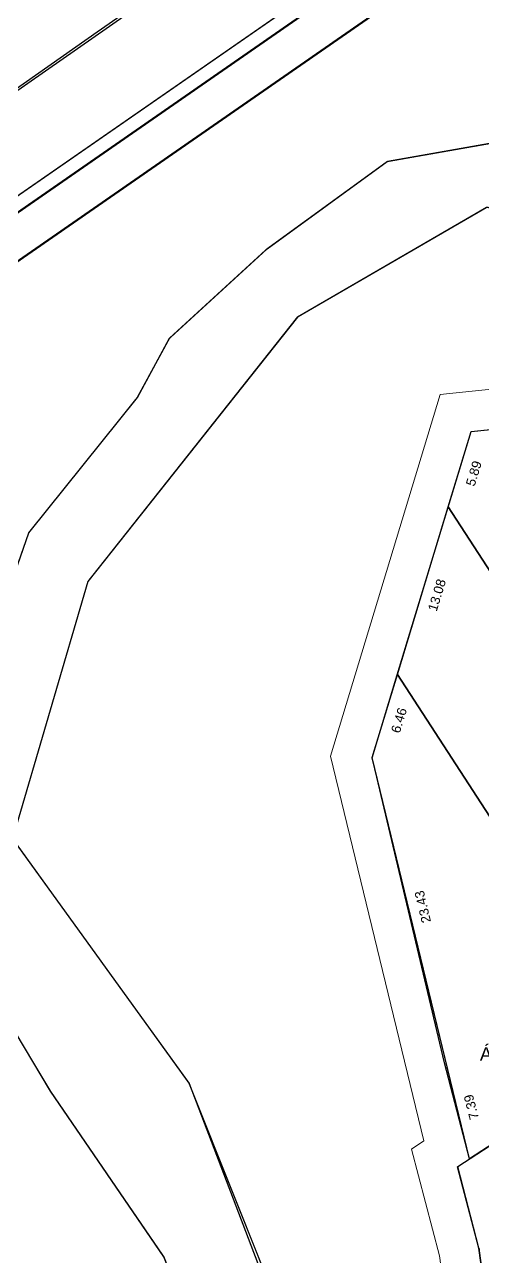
# Model space of a CAD drawing. Header units: metres. Extents: x 859577 to 860336, y 1645916 to 1646650.
# Drawn here: x 859889 to 859923.1, y 1646340.4 to 1646432.4 of the extents above; entities that cross this region are included whole.
import ezdxf

# ---------------------------------------------------------------- set-up
doc = ezdxf.new("R2010")
doc.units = ezdxf.units.M
for name, color, linetype in [('_LINDERO', 6, 'Continuous'), ('A-CALZADA', 252, 'Continuous'), ('A-MZ_6', 2, 'Continuous'), ('A-SENDEROS', 97, 'Continuous'), ('A-ZONA VERDE', 103, 'Continuous'), ('C-PROP', 7, 'Continuous'), ('C-PROP-LINE', 230, 'Continuous'), ('C-PROP-LINE-TEXT', 7, 'Continuous'), ('CVL_CUADCON_TIT', 7, 'Continuous')]:
    doc.layers.add(name, color=color, linetype=linetype)
doc.layers.add('A-VIA', color=30, linetype='Continuous', lineweight=30)
doc.styles.add('ARIAL', font='arial.ttf')
doc.styles.get("Standard").update_dxf_attribs({"font": 'arial.ttf'})

msp = doc.modelspace()

# ---------------------------------------------------------------- linework, layer by layer
at = {"layer": '_LINDERO', "color": 7, "flags": 128}
msp.add_lwpolyline([(859956.217, 1646474.82), (859894.378, 1646431.79), (859853.92, 1646403.366)], dxfattribs=at)
at = {"layer": 'A-CALZADA'}
msp.add_lwpolyline([(859853.92, 1646403.366), (859956.217, 1646474.82), (859983.268, 1646512.56), (860029.35447, 1646599.84925), (860060.6599, 1646599.84925, 0.30840935), (860069.96797, 1646606.19415), (860075.61617, 1646620.57782), (860082.06797, 1646620.59255), (860074.0579, 1646600.19415, -0.30840935), (860064.74983, 1646593.84925), (860034.66269, 1646593.84925, 0.27746946), (860032.01309, 1646592.25624), (859986.21303, 1646506.00688), (859960.90358, 1646470.58737, -0.08613362), (859958.46872, 1646468.18577), (859858.9857, 1646399.14604, 0.07345749)], format="xyb", dxfattribs=at)
at = {"layer": 'A-CALZADA', "color": 251, "true_color": 0x636466, "flags": 128}
msp.add_lwpolyline([(859853.92, 1646403.366), (859956.217, 1646474.82), (859983.268, 1646512.56), (860029.35447, 1646599.84925), (860060.6599, 1646599.84925, 0.30840935), (860069.96797, 1646606.19415), (860075.61617, 1646620.57782), (860082.06797, 1646620.59255), (860074.0579, 1646600.19415, -0.30840935), (860064.74983, 1646593.84925), (860034.66269, 1646593.84925, 0.27746946), (860032.01309, 1646592.25624), (859986.21303, 1646506.00688), (859981.03792, 1646498.76453), (859960.90358, 1646470.58737, -0.08613362), (859958.46872, 1646468.18577), (859863.98062, 1646402.61244)], format="xyb", dxfattribs=at)
at = {"layer": 'A-MZ_6'}
msp.add_lwpolyline([(859885.43318, 1646244.54212), (859895.18061, 1646249.74297), (859898.32511, 1646251.73756), (859903.13244, 1646255.87882), (859911.61528, 1646263.20209), (859920.46973, 1646273.1779), (859931.27883, 1646287.77603, 0.0879163), (859931.74546, 1646288.71319), (859933.60991, 1646295.03966, 0.08635071), (859933.72724, 1646296.06148), (859933.1013, 1646306.84994, 0.10133147), (859932.79196, 1646308.01312), (859925.73881, 1646322.18123, -0.08131415), (859925.26194, 1646323.72485), (859922.89986, 1646340.81296, 0.02955347), (859922.85376, 1646341.04464), (859921.26736, 1646347.11697), (860032.09742, 1646419.08393, 0.11181054), (860032.7138, 1646419.71682), (860041.1131, 1646433.43214)], format="xyb", dxfattribs=at)
msp.add_lwpolyline([(859885.43318, 1646244.54212), (859895.18061, 1646249.74297), (859898.32511, 1646251.73756), (859903.13244, 1646255.87882), (859911.61528, 1646263.20209), (859920.46973, 1646273.1779), (859931.27883, 1646287.77603, 0.0879163), (859931.74546, 1646288.71319), (859933.60991, 1646295.03966, 0.08635071), (859933.72724, 1646296.06148), (859933.1013, 1646306.84994, 0.10133147), (859932.79196, 1646308.01312), (859925.73881, 1646322.18123, -0.08131415), (859925.26194, 1646323.72485), (859922.89986, 1646340.81296, 0.02955347), (859922.85376, 1646341.04464), (859921.26736, 1646347.11697), (860032.09742, 1646419.08393, 0.11181054), (860032.7138, 1646419.71682), (860041.1131, 1646433.43214)], format="xyb", dxfattribs=at)
at = {"layer": 'A-SENDEROS', "lineweight": 9, "flags": 128}
for points in [[(859872.81917, 1646407.51687), (859959.03887, 1646467.36422, 0.0860856), (859961.71721, 1646470.00598), (859982.0976, 1646498.52749), (859995.4244, 1646498.52749), (860004.56212, 1646500.22135), (860020.80867, 1646514.18514), (860014.02559, 1646531.20093), (860022.0204, 1646545.8368), (860062.16952, 1646572.90974), (860065.1479, 1646583.47602), (860069.26391, 1646592.84925), (860081.97851, 1646597.24696), (860094.34843, 1646598.64828), (860103.58871, 1646605.81687), (860111.10237, 1646614.00673), (860112.63081, 1646618.44399)], [(860115.93388, 1646618.82162), (860113.73535, 1646612.43901), (860105.62793, 1646603.60196), (860095.52238, 1646595.76208), (860082.64573, 1646594.30336), (860071.4836, 1646590.44261), (860067.97872, 1646582.46107), (860064.75862, 1646571.03727), (860024.30313, 1646543.75774), (860017.33484, 1646531.00109), (860024.3886, 1646513.30624), (860005.90419, 1646497.41903), (859995.70011, 1646495.52749), (859983.6411, 1646495.52749), (859964.15793, 1646468.26159, -0.0860856), (859960.74952, 1646464.89975), (859875.57863, 1646405.7804)], [(859875.57863, 1646405.7804), (859960.74952, 1646464.89975, 0.0860856)]]:
    msp.add_lwpolyline(points, format="xyb", dxfattribs=at)
for points in [[(859959.03887, 1646467.36422), (859872.81917, 1646407.51687)], [(859998.47394, 1646439.28141), (859982.43751, 1646417.25793), (859966.74438, 1646407.62789), (859951.35967, 1646406.81247), (859939.68741, 1646406.48017), (859935.24701, 1646406.3475), (859919.96572, 1646404.75367), (859911.78232, 1646377.74068), (859918.73138, 1646349.02195), (859917.81307, 1646348.41249), (859919.90664, 1646340.45558), (859922.38933, 1646322.48325), (859930.13016, 1646306.1153), (859930.59122, 1646295.4091), (859929.01394, 1646290.05707), (859918.12832, 1646275.05925), (859909.50433, 1646265.34309), (859896.52899, 1646254.15014), (859893.6758, 1646252.32881), (859873.41571, 1646241.87656)], [(859874.4622, 1646239.04074), (859895.17378, 1646249.72591), (859898.32511, 1646251.73756), (859911.61528, 1646263.20209), (859920.46973, 1646273.1779), (859931.74546, 1646288.71319), (859933.60991, 1646295.03966), (859933.1013, 1646306.84994), (859925.29812, 1646323.34973), (859922.85376, 1646341.04464), (859921.26053, 1646347.09991), (859922.14155, 1646347.68462), (859914.89024, 1646377.65247), (859922.25906, 1646401.97659), (859935.44768, 1646403.35216), (859939.77489, 1646403.48144), (859951.48177, 1646403.81473), (859967.66404, 1646404.67243), (859984.51297, 1646415.01172), (860001.01598, 1646437.67597)]]:
    msp.add_lwpolyline(points, dxfattribs=at)
at = {"layer": 'A-VIA'}
for points in [[(859853.92, 1646403.366), (859956.217, 1646474.82), (859983.268, 1646512.56), (860029.35447, 1646599.84925), (860060.6599, 1646599.84925, 0.30840935), (860069.96797, 1646606.19415), (860075.61617, 1646620.57782), (860082.06797, 1646620.59255), (860074.0579, 1646600.19415, -0.30840935), (860064.74983, 1646593.84925), (860034.66269, 1646593.84925, 0.27746946), (860032.01309, 1646592.25624), (859986.21303, 1646506.00688), (859981.03792, 1646498.76453), (859960.90358, 1646470.58737, -0.08613362), (859958.46872, 1646468.18577), (859863.98062, 1646402.61244)], [(859982.0976, 1646498.52749), (859961.71721, 1646470.00598, -0.08613362), (859959.03887, 1646467.36422), (859864.55076, 1646401.7909)], [(859982.0976, 1646498.52749), (859961.71721, 1646470.00598, -0.08613362), (859959.03887, 1646467.36422), (859864.55076, 1646401.7909)]]:
    msp.add_lwpolyline(points, format="xyb", dxfattribs=at)
at = {"layer": 'A-ZONA VERDE', "flags": 128}
for points in [[(859959.03887, 1646467.36422), (859872.81917, 1646407.51687)], [(859883.677, 1646378.372), (859889.257, 1646394.415), (859897.364, 1646404.534), (859899.76, 1646408.941), (859907.04345, 1646415.62274), (859916.006, 1646422.139), (859927.036, 1646424.087), (859938.134, 1646422.895), (859947.893, 1646421.864), (859956.155, 1646419.139), (859961.875, 1646419.2), (859964.85, 1646421.91), (859967.474, 1646429.41), (859971.725, 1646439.252)], [(859977.5563, 1646439.46009), (859989.78203, 1646428.87127), (859989.00453, 1646428.03709), (859976.99179, 1646438.37483), (859973.68517, 1646432.01794), (859969.99617, 1646418.19194), (859956.18317, 1646414.11694), (859940.87717, 1646417.46194), (859923.42317, 1646418.69894), (859909.30098, 1646410.52195), (859893.67317, 1646390.77594), (859888.05517, 1646371.57294), (859901.22017, 1646353.29894), (859913.50728, 1646321.07717), (859912.62117, 1646307.55894), (859905.68464, 1646282.61662), (859887.14364, 1646261.46862)], [(859925.25511, 1646323.70778), (859922.84693, 1646341.02758), (859921.26053, 1646347.09991), (859922.14419, 1646347.67371), (859914.88414, 1646377.63233), (859916.75722, 1646383.81529), (859922.25906, 1646401.97659), (859935.44085, 1646403.3351), (859939.76806, 1646403.46438), (859951.46444, 1646403.81383), (859967.65721, 1646404.65536), (859984.51297, 1646415.01172), (859996.60123, 1646396.03465), (860018.73907, 1646410.40975), (860001.02413, 1646437.69099)], [(859877.478, 1646264.153), (859891.827, 1646271.292), (859892.481, 1646278.362), (859898.207, 1646287.587), (859903.036, 1646297.772), (859905.711, 1646308.12), (859909.295, 1646315.506), (859909.076, 1646322.285), (859903.49, 1646329.837), (859899.343, 1646340.371), (859890.885, 1646352.739), (859885.655, 1646361.484)]]:
    msp.add_lwpolyline(points, dxfattribs=at)
at = {"layer": 'A-ZONA VERDE', "color": 5, "const_width": 0.1}
for points in [[(859981.109, 1646446.294), (859973.692, 1646432.035), (859970.003, 1646418.209), (859956.19, 1646414.134), (859940.884, 1646417.479), (859923.43, 1646418.716), (859909.30098, 1646410.52195), (859893.68, 1646390.793), (859888.062, 1646371.59), (859901.227, 1646353.316), (859908.86, 1646334.185), (859913.51411, 1646321.09423), (859912.628, 1646307.576), (859905.69146, 1646282.63368), (859887.15046, 1646261.48568)], [(859883.677, 1646378.372), (859889.257, 1646394.415), (859897.364, 1646404.534), (859899.76, 1646408.941), (859907.04345, 1646415.62274), (859916.006, 1646422.139), (859927.036, 1646424.087), (859938.134, 1646422.895), (859947.893, 1646421.864), (859956.155, 1646419.139), (859961.875, 1646419.2), (859964.85, 1646421.91), (859967.474, 1646429.41), (859971.725, 1646439.252)], [(859877.478, 1646264.153), (859891.827, 1646271.292), (859892.481, 1646278.362), (859898.207, 1646287.587), (859903.036, 1646297.772), (859905.711, 1646308.12), (859909.295, 1646315.506), (859909.076, 1646322.285), (859903.49, 1646329.837), (859899.343, 1646340.371), (859890.885, 1646352.739), (859885.655, 1646361.484)]]:
    msp.add_lwpolyline(points, dxfattribs=at)
at = {"layer": 'C-PROP-LINE', "color": 2, "lineweight": 30}
for points in [[(859920.5571, 1646396.35303), (859922.26589, 1646401.99366), (859928.40673, 1646402.62653), (859951.64351, 1646366.84158), (859943.25657, 1646361.39556)], [(859920.5571, 1646396.35303), (859922.26589, 1646401.99366), (859928.40673, 1646402.62653), (859951.64351, 1646366.84158), (859943.25657, 1646361.39556)], [(859943.25657, 1646361.39556), (859934.86962, 1646355.94954), (859916.76405, 1646383.83235), (859920.5571, 1646396.35303)], [(859943.25657, 1646361.39556), (859934.86962, 1646355.94954), (859916.76405, 1646383.83235), (859920.5571, 1646396.35303)], [(859920.28209, 1646354.84458), (859914.89097, 1646377.6494), (859916.76405, 1646383.83235), (859934.86962, 1646355.94954), (859922.15102, 1646347.69077)], [(859920.28209, 1646354.84458), (859914.89097, 1646377.6494), (859916.76405, 1646383.83235), (859934.86962, 1646355.94954), (859922.15102, 1646347.69077)]]:
    msp.add_lwpolyline(points, close=True, dxfattribs=at)
at = {"layer": 'CVL_CUADCON_TIT', "color": 78, "lineweight": 50, "flags": 128}
for points in [[(859872.81917, 1646407.51687), (859959.03887, 1646467.36422, 0.0860856), (859961.71721, 1646470.00598), (859982.0976, 1646498.52749), (859995.4244, 1646498.52749), (860004.56212, 1646500.22135), (860020.80867, 1646514.18514), (860014.02559, 1646531.20093), (860022.0204, 1646545.8368), (860062.16952, 1646572.90974), (860065.1479, 1646583.47602), (860069.26391, 1646592.84925), (860081.97851, 1646597.24696), (860094.34843, 1646598.64828), (860103.58871, 1646605.81687), (860111.10237, 1646614.00673), (860112.63081, 1646618.44399)], [(860115.93388, 1646618.82162), (860113.73535, 1646612.43901), (860105.62793, 1646603.60196), (860095.52238, 1646595.76208), (860082.64573, 1646594.30336), (860071.4836, 1646590.44261), (860067.97872, 1646582.46107), (860064.75862, 1646571.03727), (860024.30313, 1646543.75774), (860017.33484, 1646531.00109), (860024.3886, 1646513.30624), (860005.90419, 1646497.41903), (859995.70011, 1646495.52749), (859983.6411, 1646495.52749), (859964.15793, 1646468.26159, -0.0860856), (859960.74952, 1646464.89975), (859875.57863, 1646405.7804)]]:
    msp.add_lwpolyline(points, format="xyb", dxfattribs=at)
at = {"layer": 'CVL_CUADCON_TIT', "color": 7, "lineweight": 20, "ltscale": 0.5, "true_color": 0xffffff, "flags": 128}
msp.add_lwpolyline([(859959.03887, 1646467.36422), (859872.81917, 1646407.51687)], dxfattribs=at)
msp.add_lwpolyline([(859875.57863, 1646405.7804), (859960.74952, 1646464.89975, 0.0860856)], format="xyb", dxfattribs=at)
at = {"layer": 'CVL_CUADCON_TIT', "color": 7, "lineweight": 18, "true_color": 0xffffff, "flags": 128}
for points in [[(859998.47394, 1646439.28141), (859982.43751, 1646417.25793), (859966.74438, 1646407.62789), (859951.35967, 1646406.81247), (859939.68741, 1646406.48017), (859935.24701, 1646406.3475), (859919.96572, 1646404.75367), (859911.78232, 1646377.74068), (859918.73138, 1646349.02195), (859917.81307, 1646348.41249), (859919.90664, 1646340.45558), (859922.38933, 1646322.48325), (859930.13016, 1646306.1153), (859930.59122, 1646295.4091), (859929.01394, 1646290.05707), (859918.12832, 1646275.05925), (859909.50433, 1646265.34309), (859896.52899, 1646254.15014), (859893.6758, 1646252.32881), (859873.41571, 1646241.87656)], [(859874.4622, 1646239.04074), (859895.17378, 1646249.72591), (859898.32511, 1646251.73756), (859911.61528, 1646263.20209), (859920.46973, 1646273.1779), (859931.74546, 1646288.71319), (859933.60991, 1646295.03966), (859933.1013, 1646306.84994), (859925.29812, 1646323.34973), (859922.85376, 1646341.04464), (859921.26053, 1646347.09991), (859922.14155, 1646347.68462), (859914.89024, 1646377.65247), (859922.25906, 1646401.97659), (859935.44768, 1646403.35216), (859939.77489, 1646403.48144), (859951.48177, 1646403.81473), (859967.66404, 1646404.67243), (859984.51297, 1646415.01172), (860001.01598, 1646437.67597)]]:
    msp.add_lwpolyline(points, dxfattribs=at)

# ---------------------------------------------------------------- texts
at = {"layer": 'C-PROP', "color": 252, "true_color": 0x939598, "style": 'ARIAL'}
msp.add_text('Área: 304.61', height=1, dxfattribs=at).set_placement((859922.91931, 1646355.01922))
at = {"layer": 'C-PROP-LINE-TEXT', "color": 252, "linetype": 'Continuous', "lineweight": 0, "true_color": 0x939598, "char_height": 0.7, "attachment_point": 2}
for s, insert, rotation in [('5.89', (859922.12928, 1646398.9559), 73.1461919), ('13.08', (859919.37836, 1646389.87525), 73.1461919), ('6.46', (859916.5453, 1646380.52343), 73.1461919), ('23.43', (859918.31641, 1646366.41953), 103.3006917), ('7.39', (859921.9422, 1646351.45725), 104.6412564)]:
    msp.add_mtext(s, dxfattribs=dict(at, insert=insert, rotation=rotation))

doc.saveas('drawing.dxf')
